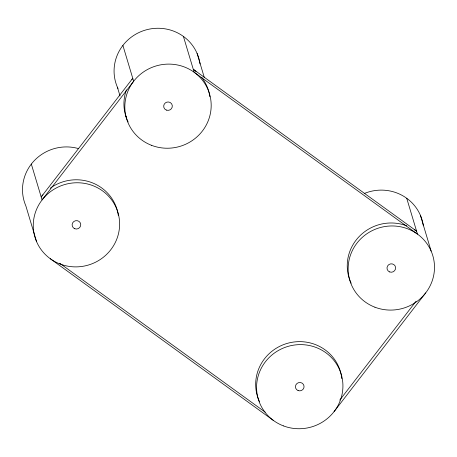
<?xml version="1.0" encoding="UTF-8"?>
<svg xmlns="http://www.w3.org/2000/svg" width="457" height="457" viewBox="0 0 457 457"><rect width="100%" height="100%" fill="white"/><g stroke="black" fill="none" stroke-linecap="round" stroke-linejoin="round"><path stroke-width="0.69" d="M339.751 400.121L416.059 301.243M334.101 411.574L425.673 292.92M59.77 263.272L265.191 412.157M50.276 258.725L273.589 420.577M420.394 215.264L431.151 251.116M406.724 198.275L417.481 234.121L194.168 72.269L183.411 36.423M197.087 53.418L204.33 77.564M122.899 45.426L133.65 81.272L42.084 199.926L31.327 164.08M117.415 87.236L120.031 95.953M126.069 116.078L126.475 117.415M36.606 241.736L25.849 205.884A43.289 41.953 -16.7 0 1 33.824 161.127A43.289 41.953 -16.7 0 1 78.753 148.674M259.582 401.846A43.289 41.953 -16.7 0 1 287.527 343.304A43.289 41.953 -16.7 0 1 341.813 378.682M351.147 283.191A43.289 41.953 -16.7 0 1 359.288 236.429A43.289 41.953 -16.7 0 1 406.799 225.849M414.293 229.591A43.289 41.953 -16.7 0 1 416.584 231.139L193.277 69.293A43.289 41.953 -16.7 0 1 195.984 71.429M128.137 121.956A43.289 41.953 -16.7 0 1 126.406 89.846M131.924 79.404A43.289 41.953 -16.7 0 1 132.758 78.29L41.187 196.944A43.289 41.953 -16.7 0 1 42.964 194.791M201.697 77.427A43.289 41.953 -16.7 0 1 209.906 96.827M50.253 188.181A43.289 41.953 -16.7 0 1 118.334 215.481M364.537 193.391A43.289 41.953 -16.7 0 1 423.353 225.809M117.98 88.475A43.289 41.953 -16.7 0 1 145.246 30.128A43.289 41.953 -16.7 0 1 200.046 63.957M60.061 264.015A43.289 41.953 -16.7 0 0 119.231 218.463A43.289 41.953 -16.7 0 0 50.024 191.997A43.289 41.953 -16.7 0 0 60.061 264.015M151.627 145.36A43.289 41.953 -16.7 0 0 210.797 99.809A43.289 41.953 -16.7 0 0 141.59 73.343A43.289 41.953 -16.7 0 0 151.627 145.36M374.94 307.213A43.289 41.953 -16.7 0 0 434.11 261.655A43.289 41.953 -16.7 0 0 364.903 235.195A43.289 41.953 -16.7 0 0 374.94 307.213M166.371 110.091A4.33 4.193 -16.7 0 0 172.283 105.533A4.33 4.193 -16.7 0 0 165.365 102.888A4.33 4.193 -16.7 0 0 166.371 110.091M283.369 425.867A43.289 41.953 -16.7 0 0 342.539 380.31A43.289 41.953 -16.7 0 0 273.337 353.849A43.289 41.953 -16.7 0 0 283.369 425.867M389.678 271.944A4.33 4.193 -16.7 0 0 395.596 267.385A4.33 4.193 -16.7 0 0 388.673 264.74A4.33 4.193 -16.7 0 0 389.678 271.944M74.799 228.746A4.33 4.193 -16.7 0 0 80.718 224.187A4.33 4.193 -16.7 0 0 73.8 221.542A4.33 4.193 -16.7 0 0 74.799 228.746M298.113 390.592A4.33 4.193 -16.7 0 0 304.025 386.039A4.33 4.193 -16.7 0 0 297.107 383.394A4.33 4.193 -16.7 0 0 298.113 390.592"/></g></svg>
